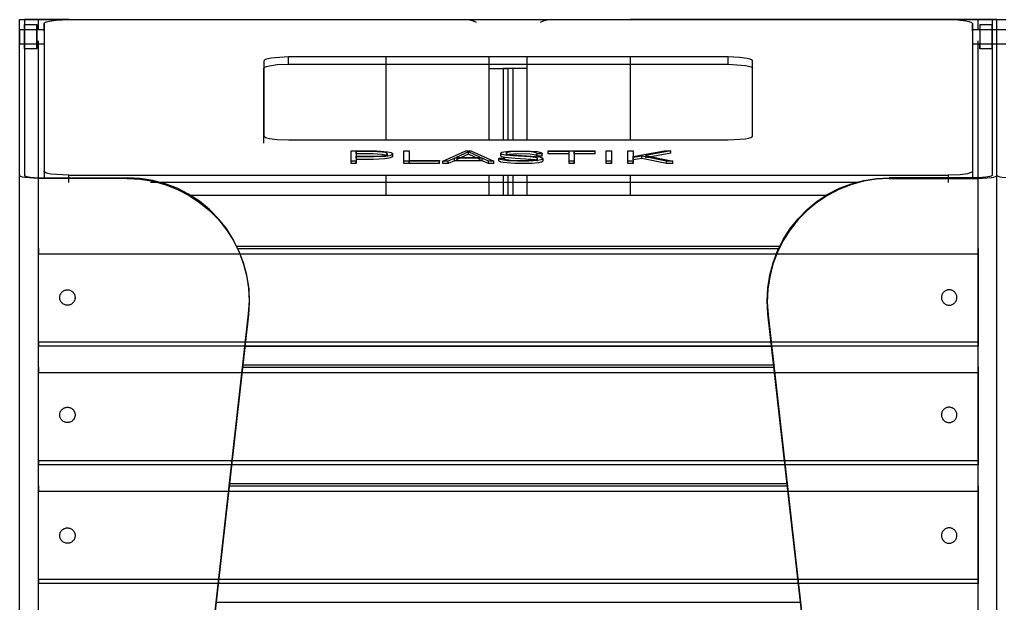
# Model space of a CAD drawing. Header units: millimetres. Extents: x 10366 to 28454, y 24552 to 29702.
# Drawn here: x 11887.7 to 12288.7, y 28046.9 to 28285.6 of the extents above; entities that cross this region are included whole.
import ezdxf

# ---------------------------------------------------------------- set-up
doc = ezdxf.new("R2010")
doc.units = ezdxf.units.MM
doc.header["$LTSCALE"] = 3
doc.layers.add('DomyÅ›lny', color=7, linetype='Continuous')

msp = doc.modelspace()

# ---------------------------------------------------------------- linework, layer by layer
at = {"layer": 'DomyÅ›lny'}
for p, q in [((11887.67, 28285.6), (11889.67, 28285.6)), ((11887.67, 28221.94), (11887.67, 28285.6)), ((11887.67, 27511.83), (11887.67, 28285.6)), ((11889.67, 28285.6), (11889.67, 28221.94)), ((11889.67, 28283.59), (11894.67, 28283.59)), ((11907.78, 28285.6), (11895.43, 28285.6)), ((11895.43, 28281.6), (11895.43, 28285.6)), ((11895.43, 28285.6), (12037.67, 28285.6)), ((11897.67, 28283.9), (11897.67, 28223.64)), ((11897.67, 28280.94), (11897.67, 28283.9)), ((11907.67, 28285.6), (12267.67, 28285.6)), ((12279.91, 28285.6), (12137.67, 28285.6)), ((12267.55, 28285.6), (12279.91, 28285.6)), ((12277.67, 28283.9), (12277.67, 28223.64)), ((12277.67, 28280.94), (12277.67, 28283.9)), ((12279.91, 28281.6), (12279.91, 28285.6)), ((12280.67, 28283.59), (12285.67, 28283.59)), ((12285.67, 28285.6), (12287.67, 28285.6)), ((12285.67, 28285.6), (12285.67, 28221.94)), ((12287.67, 28221.94), (12287.67, 28285.6)), ((12287.67, 28221.94), (12287.67, 28285.6)), ((12287.67, 28285.6), (12289.67, 28285.6)), ((11887.67, 28281.6), (11897.67, 28281.6)), ((11889.67, 28281.6), (11894.67, 28281.6)), ((12277.67, 28281.6), (12287.67, 28281.6)), ((12280.67, 28281.6), (12285.67, 28281.6)), ((12287.67, 28281.6), (12297.67, 28281.6)), ((11897.67, 28275.6), (11887.67, 28275.6)), ((11894.67, 28275.6), (11889.67, 28275.6)), ((11895.43, 28220.62), (11895.43, 28276.95)), ((12287.67, 28275.6), (12277.67, 28275.6)), ((12279.91, 28220.62), (12279.91, 28276.95)), ((12285.67, 28275.6), (12280.67, 28275.6)), ((12297.67, 28275.6), (12287.67, 28275.6)), ((11894.67, 28273.6), (11889.67, 28273.6)), ((12285.67, 28273.6), (12280.67, 28273.6)), ((11987.67, 28268.64), (11987.67, 28238.08)), ((12177.67, 28270.34), (11997.67, 28270.34)), ((11997.67, 28267.38), (11997.67, 28270.34)), ((11997.67, 28267.38), (12177.67, 28267.38)), ((12037.67, 28236.39), (12037.67, 28270.34)), ((12079.91, 28265.6), (12079.91, 28270.34)), ((12079.91, 28265.6), (12079.91, 28270.34)), ((12095.43, 28265.6), (12095.43, 28270.34)), ((12095.43, 28265.6), (12095.43, 28270.34)), ((12137.67, 28236.39), (12137.67, 28270.34)), ((12177.67, 28267.38), (12177.67, 28270.34)), ((12187.67, 28238.08), (12187.67, 28268.64)), ((11987.67, 28235.13), (11987.67, 28265.69)), ((12079.91, 28236.39), (12079.91, 28265.6)), ((12087.67, 28265.6), (12085.67, 28265.6)), ((12085.67, 28236.39), (12085.67, 28265.6)), ((12087.67, 28236.39), (12087.67, 28265.6)), ((12089.67, 28265.6), (12087.67, 28265.6)), ((12087.67, 28236.39), (12087.67, 28265.6)), ((12089.67, 28236.39), (12089.67, 28265.6)), ((12095.43, 28236.39), (12095.43, 28265.6)), ((11997.67, 28236.39), (12177.67, 28236.39)), ((12023.33, 28227.72), (12023.33, 28231.95)), ((12023.33, 28226.73), (12023.33, 28230.97)), ((12025.44, 28230.66), (12025.44, 28231.65)), ((12025.44, 28231.65), (12025.44, 28229.74)), ((12038.15, 28230.68), (12038.15, 28229.7)), ((12040.26, 28230.69), (12040.26, 28229.7)), ((12044.98, 28231.95), (12047.11, 28231.95)), ((12044.98, 28227.72), (12044.98, 28231.95)), ((12044.98, 28226.73), (12044.98, 28230.97)), ((12047.11, 28231.95), (12047.11, 28228.02)), ((12047.11, 28230.97), (12047.11, 28227.04)), ((12060.87, 28227.72), (12070.33, 28231.95)), ((12071.32, 28231.52), (12066.31, 28229.21)), ((12071.32, 28230.53), (12066.31, 28228.22)), ((12070.33, 28231.95), (12072.34, 28231.95)), ((12076.34, 28229.21), (12071.32, 28231.52)), ((12071.32, 28230.53), (12071.32, 28231.52)), ((12076.34, 28228.22), (12071.32, 28230.53)), ((12072.34, 28231.95), (12081.8, 28227.72)), ((12084.61, 28229.93), (12084.61, 28230.92)), ((12101.59, 28230.75), (12099.47, 28230.75)), ((12099.47, 28229.76), (12099.47, 28230.75)), ((12101.59, 28229.76), (12101.59, 28230.75)), ((12104.03, 28231.95), (12123.26, 28231.95)), ((12104.03, 28230.97), (12104.03, 28231.95)), ((12112.58, 28231.65), (12104.03, 28231.65)), ((12104.03, 28230.66), (12104.03, 28231.65)), ((12112.58, 28230.66), (12104.03, 28230.66)), ((12112.58, 28227.72), (12112.58, 28231.65)), ((12112.58, 28230.66), (12112.58, 28231.65)), ((12112.58, 28226.73), (12112.58, 28230.66)), ((12123.26, 28231.65), (12114.7, 28231.65)), ((12114.7, 28231.65), (12114.7, 28227.72)), ((12114.7, 28230.66), (12114.7, 28231.65)), ((12123.26, 28230.66), (12114.7, 28230.66)), ((12114.7, 28230.66), (12114.7, 28226.73)), ((12123.26, 28230.97), (12123.26, 28231.95)), ((12123.26, 28230.66), (12123.26, 28231.65)), ((12127.76, 28231.95), (12129.87, 28231.95)), ((12127.76, 28227.72), (12127.76, 28231.95)), ((12127.76, 28226.73), (12127.76, 28230.97)), ((12129.87, 28231.95), (12129.87, 28227.72)), ((12129.87, 28230.97), (12129.87, 28226.73)), ((12136.66, 28227.72), (12136.66, 28231.95)), ((12136.66, 28231.95), (12138.77, 28231.95)), ((12136.66, 28226.73), (12136.66, 28230.97)), ((12138.77, 28231.95), (12138.77, 28229.67)), ((12138.77, 28229.67), (12151.58, 28231.95)), ((12154.24, 28231.95), (12143.76, 28230.07)), ((12154.24, 28230.97), (12143.76, 28229.08)), ((12151.58, 28231.95), (12154.24, 28231.95)), ((12154.24, 28230.97), (12154.24, 28231.95)), ((12025.44, 28227.72), (12023.33, 28227.72)), ((12023.33, 28226.73), (12023.33, 28227.72)), ((12025.44, 28226.73), (12023.33, 28226.73)), ((12025.44, 28228.76), (12025.44, 28229.74)), ((12025.44, 28229.44), (12025.44, 28227.72)), ((12025.44, 28228.46), (12025.44, 28226.73)), ((12025.44, 28226.73), (12025.44, 28227.72)), ((12059.46, 28227.72), (12044.98, 28227.72)), ((12044.98, 28226.73), (12044.98, 28227.72)), ((12059.46, 28226.73), (12044.98, 28226.73)), ((12047.11, 28228.02), (12059.46, 28228.02)), ((12047.11, 28227.04), (12047.11, 28228.02)), ((12059.46, 28228.02), (12059.46, 28227.72)), ((12059.46, 28227.04), (12059.46, 28228.02)), ((12059.46, 28226.73), (12059.46, 28227.72)), ((12063.08, 28227.72), (12060.87, 28227.72)), ((12060.87, 28226.73), (12060.87, 28227.72)), ((12063.08, 28226.73), (12060.87, 28226.73)), ((12065.66, 28228.9), (12063.08, 28227.72)), ((12065.66, 28227.92), (12063.08, 28226.73)), ((12063.08, 28226.73), (12063.08, 28227.72)), ((12077.01, 28228.9), (12065.66, 28228.9)), ((12065.66, 28227.92), (12065.66, 28228.9)), ((12077.01, 28227.92), (12065.66, 28227.92)), ((12066.31, 28229.21), (12076.34, 28229.21)), ((12079.6, 28227.72), (12077.01, 28228.9)), ((12077.01, 28227.92), (12077.01, 28228.9)), ((12079.6, 28226.73), (12077.01, 28227.92)), ((12081.8, 28227.72), (12079.6, 28227.72)), ((12079.6, 28226.73), (12079.6, 28227.72)), ((12081.8, 28226.73), (12079.6, 28226.73)), ((12081.8, 28226.73), (12081.8, 28227.72)), ((12083.82, 28228.93), (12085.94, 28228.93)), ((12083.82, 28227.94), (12083.82, 28228.93)), ((12085.94, 28227.94), (12085.94, 28228.93)), ((12101.59, 28229.76), (12099.47, 28229.76)), ((12099.62, 28227.77), (12099.62, 28228.76)), ((12101.75, 28228.77), (12101.75, 28227.78)), ((12114.7, 28227.72), (12112.58, 28227.72)), ((12112.58, 28226.73), (12112.58, 28227.72)), ((12114.7, 28226.73), (12112.58, 28226.73)), ((12114.7, 28226.73), (12114.7, 28227.72)), ((12129.87, 28227.72), (12127.76, 28227.72)), ((12127.76, 28226.73), (12127.76, 28227.72)), ((12129.87, 28226.73), (12127.76, 28226.73)), ((12129.87, 28226.73), (12129.87, 28227.72)), ((12138.77, 28227.72), (12136.66, 28227.72)), ((12136.66, 28226.73), (12136.66, 28227.72)), ((12138.77, 28226.73), (12136.66, 28226.73)), ((12142.29, 28229.82), (12138.77, 28229.23)), ((12138.77, 28228.68), (12138.77, 28229.67)), ((12138.77, 28229.23), (12138.77, 28227.72)), ((12138.77, 28228.25), (12138.77, 28229.23)), ((12142.29, 28228.83), (12138.77, 28228.25)), ((12138.77, 28228.25), (12138.77, 28226.73)), ((12138.77, 28226.73), (12138.77, 28227.72)), ((12152.47, 28227.72), (12142.29, 28229.82)), ((12142.29, 28228.83), (12142.29, 28229.82)), ((12152.47, 28226.73), (12142.29, 28228.83)), ((12143.76, 28230.07), (12155.05, 28227.72)), ((12155.05, 28227.72), (12152.47, 28227.72)), ((12152.47, 28226.73), (12152.47, 28227.72)), ((12155.05, 28226.73), (12152.47, 28226.73)), ((12155.05, 28226.73), (12155.05, 28227.72)), ((11897.67, 28223.64), (11897.67, 28220.68)), ((12277.67, 28223.64), (12277.67, 28220.68)), ((11887.67, 27511.83), (11887.67, 28221.94)), ((11895.43, 28220.96), (11931.79, 28220.96)), ((11931.75, 28220.62), (11895.43, 28220.62)), ((11895.43, 27511.83), (11895.43, 28220.62)), ((11907.67, 28221.94), (12267.67, 28221.94)), ((11907.67, 28221.94), (11907.67, 28218.99)), ((12230.93, 28218.99), (11941.27, 28218.99)), ((12037.67, 28213.83), (12037.67, 28221.94)), ((12079.91, 28213.83), (12079.91, 28221.94)), ((12085.67, 28213.83), (12085.67, 28221.94)), ((12087.67, 28213.83), (12087.67, 28221.94)), ((12087.67, 28213.83), (12087.67, 28221.94)), ((12089.67, 28213.83), (12089.67, 28221.94)), ((12095.43, 28213.83), (12095.43, 28221.94)), ((12137.67, 28213.83), (12137.67, 28221.94)), ((12279.91, 28220.96), (12243.54, 28220.96)), ((12243.58, 28220.62), (12279.91, 28220.62)), ((12267.67, 28221.94), (12267.67, 28218.99)), ((12279.91, 27511.83), (12279.91, 28220.62)), ((12287.67, 27511.83), (12287.67, 28221.94)), ((12287.67, 27511.83), (12287.67, 28221.94)), ((11956.86, 28213.83), (12218.47, 28213.83)), ((11956.86, 28213.83), (12218.47, 28213.83)), ((11976.37, 28193.01), (12198.97, 28193.01)), ((11976.37, 28193), (12198.97, 28193)), ((11976.87, 28191.97), (12198.47, 28191.97)), ((11895.43, 28189.84), (12279.91, 28189.84)), ((11895.43, 28153.92), (11895.43, 28189.84)), ((12279.91, 28189.84), (12279.91, 28153.92)), ((11908.67, 27520.71), (11981.38, 28165.24)), ((11981.34, 28164.9), (11908.67, 27520.71)), ((11981.34, 28164.9), (11981.38, 28165.24)), ((12193.99, 28164.9), (12193.95, 28165.24)), ((12266.67, 27520.71), (12193.95, 28165.24)), ((12193.99, 28164.9), (12266.67, 27520.71)), ((11895.43, 28153.92), (12279.91, 28153.92)), ((12279.91, 28152.05), (11895.43, 28152.05)), ((11979.89, 28152.05), (12195.44, 28152.05)), ((11978.92, 28143.45), (12196.41, 28143.45)), ((11979.04, 28144.49), (12196.3, 28144.49)), ((11979.04, 28144.48), (12196.3, 28144.48)), ((11895.43, 28105.4), (11895.43, 28141.32)), ((11895.43, 28141.32), (12279.91, 28141.32)), ((12279.91, 28141.32), (12279.91, 28105.4)), ((11895.43, 28105.4), (12279.91, 28105.4)), ((12279.91, 28103.53), (11895.43, 28103.53)), ((11973.45, 28094.93), (12201.89, 28094.93)), ((11973.57, 28095.97), (12201.77, 28095.97)), ((11973.57, 28095.96), (12201.77, 28095.96)), ((11895.43, 28056.88), (11895.43, 28092.8)), ((11895.43, 28092.8), (12279.91, 28092.8)), ((12279.91, 28092.8), (12279.91, 28056.88)), ((11895.43, 28056.88), (12279.91, 28056.88)), ((12279.91, 28055.01), (11895.43, 28055.01)), ((11968.09, 28047.45), (12207.24, 28047.45)), ((11968.09, 28047.44), (12207.24, 28047.44))]:
    msp.add_line(p, q, dxfattribs=at)
for points in [[(11887.67, 28285.6, 0), (11887.67, 28285.6, 0), (11887.67, 28285.6, 0), (11887.67, 28285.6, 0), (11887.67, 28285.6, 0), (11887.67, 28285.6, 0), (11887.67, 28285.6, 0), (11887.67, 28285.6, 0), (11887.67, 28285.6, 0), (11887.67, 28285.6, 0), (11887.67, 28285.6, 0), (11887.68, 28285.6, 0), (11887.73, 28285.6, 0), (11888.24, 28285.6, 0), (11890.63, 28285.6, 0), (11895.43, 28285.6, 0)], [(11895.43, 28285.6, 0), (11889.67, 28285.6, 0)], [(11897.67, 28283.9, 0), (11897.67, 28283.94, 0), (11897.68, 28283.98, 0), (11897.7, 28284.03, 0), (11897.72, 28284.07, 0), (11897.75, 28284.11, 0), (11897.78, 28284.16, 0), (11897.87, 28284.24, 0), (11897.98, 28284.32, 0), (11898.29, 28284.49, 0), (11898.67, 28284.64, 0), (11899.71, 28284.93, 0), (11902.61, 28285.36, 0), (11907.67, 28285.6, 0)], [(12267.67, 28285.6, 0), (12271.62, 28285.46, 0), (12274.88, 28285.07, 0), (12276.09, 28284.81, 0), (12276.98, 28284.52, 0), (12277.28, 28284.37, 0), (12277.4, 28284.29, 0), (12277.5, 28284.21, 0), (12277.58, 28284.13, 0), (12277.61, 28284.09, 0), (12277.63, 28284.05, 0), (12277.65, 28284.02, 0), (12277.66, 28283.98, 0), (12277.67, 28283.94, 0), (12277.67, 28283.9, 0)], [(12287.67, 28285.6, 0), (12287.67, 28285.6, 0), (12287.67, 28285.6, 0), (12287.67, 28285.6, 0), (12287.67, 28285.6, 0), (12287.67, 28285.6, 0), (12287.67, 28285.6, 0), (12287.67, 28285.6, 0), (12287.67, 28285.6, 0), (12287.67, 28285.6, 0), (12287.66, 28285.6, 0), (12287.65, 28285.6, 0), (12287.61, 28285.6, 0), (12287.09, 28285.6, 0), (12284.71, 28285.6, 0), (12279.91, 28285.6, 0)], [(12279.91, 28285.6, 0), (12285.67, 28285.6, 0)], [(12280.67, 28283.59, 0), (12280.67, 28283.59, 0), (12280.67, 28283.59, 0), (12280.67, 28283.59, 0), (12280.67, 28283.59, 0), (12280.67, 28283.59, 0), (12280.67, 28283.59, 0), (12280.67, 28283.59, 0), (12280.67, 28283.59, 0), (12280.67, 28283.59, 0), (12280.67, 28283.59, 0), (12280.67, 28283.59, 0), (12280.67, 28283.58, 0), (12280.67, 28283.54, 0), (12280.67, 28283.35, 0), (12280.67, 28282.55, 0), (12280.67, 28276.6, 0), (12280.67, 28273.62, 0), (12280.67, 28273.6, 0), (12280.67, 28273.6, 0), (12280.67, 28273.6, 0), (12280.67, 28273.6, 0), (12280.67, 28273.6, 0), (12280.67, 28273.6, 0), (12280.67, 28273.6, 0), (12280.67, 28273.6, 0), (12280.67, 28273.6, 0), (12280.67, 28273.6, 0), (12280.67, 28273.6, 0), (12280.67, 28273.6, 0), (12280.67, 28273.6, 0), (12280.67, 28273.6, 0), (12280.67, 28273.6, 0), (12280.67, 28273.6, 0), (12280.67, 28273.6, 0), (12280.67, 28273.6, 0), (12280.67, 28273.6, 0), (12280.67, 28273.61, 0), (12280.67, 28273.65, 0), (12280.67, 28273.84, 0), (12280.67, 28275.6, 0)], [(12287.67, 28285.6, 0), (12287.67, 28285.6, 0), (12287.67, 28285.6, 0), (12287.67, 28285.6, 0), (12287.67, 28285.6, 0), (12287.67, 28285.6, 0), (12287.67, 28285.6, 0), (12287.67, 28285.6, 0), (12287.67, 28285.6, 0), (12287.67, 28285.6, 0), (12287.67, 28285.6, 0), (12287.68, 28285.6, 0), (12287.73, 28285.6, 0), (12288.24, 28285.6, 0), (12290.63, 28285.6, 0), (12295.43, 28285.6, 0)], [(11894.67, 28281.6, 0), (11894.67, 28281.6, 0), (11894.67, 28281.6, 0), (11894.67, 28281.6, 0), (11894.67, 28281.6, 0), (11894.67, 28281.6, 0), (11894.67, 28281.6, 0), (11894.67, 28281.6, 0), (11894.67, 28281.6, 0), (11894.67, 28281.59, 0), (11894.67, 28281.59, 0), (11894.67, 28281.59, 0), (11894.67, 28281.57, 0), (11894.67, 28281.51, 0), (11894.67, 28281.23, 0), (11894.67, 28275.6, 0)], [(12280.67, 28281.6, 0), (12280.67, 28281.6, 0), (12280.67, 28281.6, 0), (12280.67, 28281.6, 0), (12280.67, 28281.6, 0), (12280.67, 28281.6, 0), (12280.67, 28281.6, 0), (12280.67, 28281.6, 0), (12280.67, 28281.6, 0), (12280.67, 28281.59, 0), (12280.67, 28281.59, 0), (12280.67, 28281.59, 0), (12280.67, 28281.57, 0), (12280.67, 28281.51, 0), (12280.67, 28281.23, 0), (12280.67, 28275.6, 0)], [(11997.67, 28270.34, 0), (11990.6, 28269.84, 0), (11989.3, 28269.57, 0), (11988.37, 28269.27, 0), (11988.05, 28269.11, 0), (11987.93, 28269.03, 0), (11987.83, 28268.95, 0), (11987.76, 28268.87, 0), (11987.73, 28268.83, 0), (11987.71, 28268.8, 0), (11987.69, 28268.76, 0), (11987.68, 28268.72, 0), (11987.67, 28268.68, 0), (11987.67, 28268.64, 0)], [(11987.67, 28265.69, 0), (11987.67, 28265.72, 0), (11987.68, 28265.76, 0), (11987.69, 28265.8, 0), (11987.71, 28265.84, 0), (11987.73, 28265.88, 0), (11987.76, 28265.92, 0), (11987.83, 28266, 0), (11987.93, 28266.07, 0), (11988.05, 28266.15, 0), (11988.37, 28266.31, 0), (11988.78, 28266.47, 0), (11989.9, 28266.76, 0), (11993.07, 28267.19, 0), (11997.67, 28267.38, 0)], [(12187.67, 28268.64, 0), (12187.67, 28268.68, 0), (12187.66, 28268.72, 0), (12187.65, 28268.76, 0), (12187.63, 28268.8, 0), (12187.6, 28268.83, 0), (12187.58, 28268.87, 0), (12187.5, 28268.95, 0), (12187.4, 28269.03, 0), (12187.28, 28269.11, 0), (12186.97, 28269.27, 0), (12186.55, 28269.42, 0), (12185.43, 28269.71, 0), (12182.26, 28270.15, 0), (12177.67, 28270.34, 0)], [(12177.67, 28267.38, 0), (12184.74, 28266.89, 0), (12186.04, 28266.62, 0), (12186.97, 28266.31, 0), (12187.28, 28266.15, 0), (12187.4, 28266.07, 0), (12187.5, 28266, 0), (12187.58, 28265.92, 0), (12187.6, 28265.88, 0), (12187.63, 28265.84, 0), (12187.65, 28265.8, 0), (12187.66, 28265.76, 0), (12187.67, 28265.72, 0), (12187.67, 28265.69, 0)], [(12079.91, 28265.6, 0), (12087.67, 28265.6, 0)], [(12079.91, 28265.6, 0), (12085.67, 28265.6, 0)], [(12095.43, 28265.6, 0), (12087.67, 28265.6, 0)], [(12095.43, 28265.6, 0), (12089.67, 28265.6, 0)], [(11987.67, 28238.08, 0), (11987.67, 28238.05, 0), (11987.68, 28238.01, 0), (11987.69, 28237.97, 0), (11987.71, 28237.93, 0), (11987.73, 28237.89, 0), (11987.76, 28237.85, 0), (11987.83, 28237.78, 0), (11987.93, 28237.7, 0), (11988.05, 28237.62, 0), (11988.37, 28237.46, 0), (11988.78, 28237.3, 0), (11989.9, 28237.01, 0), (11993.07, 28236.58, 0), (11997.67, 28236.39, 0)], [(12177.67, 28236.39, 0), (12184.74, 28236.88, 0), (12186.04, 28237.16, 0), (12186.97, 28237.46, 0), (12187.28, 28237.62, 0), (12187.4, 28237.7, 0), (12187.5, 28237.78, 0), (12187.58, 28237.85, 0), (12187.6, 28237.89, 0), (12187.63, 28237.93, 0), (12187.65, 28237.97, 0), (12187.66, 28238.01, 0), (12187.67, 28238.05, 0), (12187.67, 28238.08, 0)], [(12023.33, 28231.95, 0), (12033.94, 28231.92, 0), (12038.28, 28231.57, 0), (12039.02, 28231.42, 0), (12039.58, 28231.26, 0), (12039.8, 28231.17, 0), (12039.98, 28231.07, 0), (12040.05, 28231.02, 0), (12040.11, 28230.97, 0), (12040.16, 28230.92, 0), (12040.2, 28230.87, 0), (12040.23, 28230.81, 0), (12040.25, 28230.79, 0), (12040.25, 28230.76, 0), (12040.26, 28230.73, 0), (12040.26, 28230.7, 0), (12040.26, 28230.67, 0), (12040.26, 28230.65, 0), (12040.25, 28230.62, 0), (12040.25, 28230.59, 0), (12040.22, 28230.53, 0), (12040.19, 28230.48, 0), (12040.15, 28230.43, 0), (12040.09, 28230.38, 0), (12040.03, 28230.33, 0), (12039.87, 28230.23, 0), (12039.67, 28230.14, 0), (12039.15, 28229.97, 0), (12037.62, 28229.7, 0), (12032.77, 28229.45, 0), (12025.44, 28229.44, 0)], [(12025.44, 28229.74, 0), (12033.9, 28229.78, 0), (12035.74, 28229.89, 0), (12037.09, 28230.09, 0), (12037.56, 28230.22, 0), (12037.74, 28230.28, 0), (12037.89, 28230.36, 0), (12038.01, 28230.43, 0), (12038.05, 28230.47, 0), (12038.09, 28230.52, 0), (12038.12, 28230.56, 0), (12038.14, 28230.6, 0), (12038.14, 28230.62, 0), (12038.15, 28230.64, 0), (12038.15, 28230.67, 0), (12038.15, 28230.69, 0), (12038.15, 28230.71, 0), (12038.14, 28230.73, 0), (12038.14, 28230.76, 0), (12038.13, 28230.78, 0), (12038.11, 28230.82, 0), (12038.08, 28230.86, 0), (12038.04, 28230.9, 0), (12037.99, 28230.94, 0), (12037.86, 28231.02, 0), (12037.71, 28231.09, 0), (12037.29, 28231.23, 0), (12036.06, 28231.45, 0), (12032.17, 28231.65, 0), (12025.44, 28231.65, 0)], [(12038.15, 28229.7, 0), (12038.15, 28229.72, 0), (12038.15, 28229.74, 0), (12038.14, 28229.76, 0), (12038.13, 28229.78, 0), (12038.11, 28229.83, 0), (12038.08, 28229.87, 0), (12038.04, 28229.91, 0), (12038, 28229.95, 0), (12037.88, 28230.03, 0), (12037.72, 28230.1, 0), (12037.31, 28230.24, 0), (12036.08, 28230.46, 0), (12032.19, 28230.66, 0), (12025.44, 28230.66, 0)], [(12099.47, 28230.75, 0), (12099.46, 28230.77, 0), (12099.46, 28230.79, 0), (12099.45, 28230.81, 0), (12099.45, 28230.83, 0), (12099.44, 28230.85, 0), (12099.41, 28230.9, 0), (12099.37, 28230.94, 0), (12099.32, 28230.98, 0), (12099.27, 28231.02, 0), (12099.12, 28231.09, 0), (12098.94, 28231.17, 0), (12098.47, 28231.3, 0), (12097.09, 28231.52, 0), (12093.02, 28231.7, 0), (12088.72, 28231.52, 0), (12087.39, 28231.3, 0), (12087.17, 28231.24, 0), (12087, 28231.17, 0), (12086.87, 28231.1, 0), (12086.82, 28231.07, 0), (12086.78, 28231.03, 0), (12086.77, 28231.01, 0), (12086.76, 28230.99, 0), (12086.75, 28230.97, 0), (12086.74, 28230.95, 0), (12086.74, 28230.93, 0), (12086.74, 28230.91, 0), (12086.75, 28230.89, 0), (12086.75, 28230.87, 0), (12086.76, 28230.85, 0), (12086.77, 28230.84, 0), (12086.78, 28230.82, 0), (12086.8, 28230.8, 0), (12086.84, 28230.76, 0), (12086.9, 28230.73, 0), (12087.04, 28230.66, 0), (12087.22, 28230.6, 0), (12087.73, 28230.48, 0), (12089.29, 28230.28, 0), (12098.98, 28229.64, 0), (12100.28, 28229.45, 0), (12101.17, 28229.22, 0), (12101.46, 28229.1, 0), (12101.57, 28229.03, 0), (12101.65, 28228.96, 0), (12101.69, 28228.93, 0), (12101.71, 28228.89, 0), (12101.73, 28228.86, 0), (12101.74, 28228.82, 0), (12101.75, 28228.78, 0), (12101.75, 28228.76, 0), (12101.75, 28228.74, 0), (12101.74, 28228.72, 0), (12101.74, 28228.7, 0), (12101.73, 28228.68, 0), (12101.71, 28228.64, 0), (12101.68, 28228.6, 0), (12101.65, 28228.56, 0), (12101.6, 28228.53, 0), (12101.48, 28228.45, 0), (12101.34, 28228.38, 0), (12100.94, 28228.25, 0), (12099.77, 28228.01, 0), (12096.14, 28227.71, 0), (12091.41, 28227.68, 0), (12087.21, 28227.91, 0), (12085.75, 28228.11, 0), (12084.68, 28228.35, 0), (12084.31, 28228.48, 0), (12084.16, 28228.55, 0), (12084.04, 28228.62, 0), (12083.94, 28228.69, 0), (12083.91, 28228.73, 0), (12083.88, 28228.77, 0), (12083.85, 28228.81, 0), (12083.84, 28228.85, 0), (12083.83, 28228.89, 0), (12083.82, 28228.93, 0)], [(12099.62, 28228.76, 0), (12099.62, 28228.78, 0), (12099.61, 28228.81, 0), (12099.6, 28228.83, 0), (12099.59, 28228.85, 0), (12099.58, 28228.88, 0), (12099.56, 28228.9, 0), (12099.51, 28228.94, 0), (12099.44, 28228.99, 0), (12099.37, 28229.03, 0), (12099.17, 28229.1, 0), (12098.61, 28229.24, 0), (12096.67, 28229.47, 0), (12089.49, 28229.9, 0), (12086.93, 28230.14, 0), (12085.9, 28230.3, 0), (12085.16, 28230.49, 0), (12084.91, 28230.6, 0), (12084.82, 28230.65, 0), (12084.74, 28230.71, 0), (12084.68, 28230.76, 0), (12084.66, 28230.79, 0), (12084.64, 28230.82, 0), (12084.62, 28230.85, 0), (12084.62, 28230.88, 0), (12084.61, 28230.91, 0), (12084.61, 28230.94, 0), (12084.62, 28230.97, 0), (12084.63, 28231, 0), (12084.64, 28231.03, 0), (12084.66, 28231.05, 0), (12084.68, 28231.08, 0), (12084.74, 28231.13, 0), (12084.81, 28231.19, 0), (12084.91, 28231.24, 0), (12085.14, 28231.34, 0), (12085.81, 28231.52, 0), (12087.92, 28231.81, 0), (12094.04, 28232, 0), (12099.46, 28231.61, 0), (12100.38, 28231.43, 0), (12101.05, 28231.22, 0), (12101.29, 28231.11, 0), (12101.38, 28231.05, 0), (12101.46, 28230.99, 0), (12101.52, 28230.93, 0), (12101.54, 28230.9, 0), (12101.56, 28230.87, 0), (12101.58, 28230.84, 0), (12101.59, 28230.81, 0), (12101.59, 28230.78, 0), (12101.59, 28230.75, 0)], [(12099.47, 28229.76, 0), (12099.46, 28229.79, 0), (12099.46, 28229.81, 0), (12099.45, 28229.84, 0), (12099.44, 28229.86, 0), (12099.43, 28229.88, 0), (12099.41, 28229.91, 0), (12099.37, 28229.96, 0), (12099.31, 28230, 0), (12099.24, 28230.05, 0), (12099.07, 28230.13, 0), (12098.85, 28230.21, 0), (12098.25, 28230.36, 0), (12096.53, 28230.59, 0), (12091.47, 28230.7, 0), (12087.99, 28230.44, 0), (12087.44, 28230.33, 0), (12087.05, 28230.21, 0), (12086.92, 28230.15, 0), (12086.86, 28230.11, 0), (12086.82, 28230.08, 0), (12086.79, 28230.05, 0), (12086.77, 28230.03, 0), (12086.76, 28230.01, 0), (12086.75, 28229.99, 0), (12086.75, 28229.97, 0), (12086.74, 28229.96, 0), (12086.74, 28229.94, 0)], [(12040.26, 28229.7, 0), (12040.26, 28229.65, 0), (12040.24, 28229.59, 0), (12040.22, 28229.54, 0), (12040.19, 28229.49, 0), (12040.15, 28229.44, 0), (12040.1, 28229.39, 0), (12039.97, 28229.3, 0), (12039.8, 28229.21, 0), (12039.36, 28229.05, 0), (12038.77, 28228.9, 0), (12037.16, 28228.67, 0), (12032.34, 28228.46, 0), (12025.44, 28228.46, 0)], [(12101.75, 28227.78, 0), (12101.75, 28227.75, 0), (12101.74, 28227.72, 0), (12101.73, 28227.68, 0), (12101.71, 28227.65, 0), (12101.69, 28227.62, 0), (12101.66, 28227.59, 0), (12101.59, 28227.53, 0), (12101.5, 28227.48, 0), (12101.26, 28227.37, 0), (12100.94, 28227.26, 0), (12100.07, 28227.08, 0), (12097.47, 28226.8, 0), (12090.34, 28226.73, 0), (12085.52, 28227.16, 0), (12084.78, 28227.33, 0), (12084.25, 28227.52, 0), (12084.06, 28227.62, 0), (12083.99, 28227.67, 0), (12083.93, 28227.72, 0), (12083.88, 28227.78, 0), (12083.86, 28227.8, 0), (12083.85, 28227.83, 0), (12083.84, 28227.86, 0), (12083.83, 28227.89, 0), (12083.82, 28227.91, 0), (12083.82, 28227.94, 0)], [(12099.62, 28227.77, 0), (12099.62, 28227.8, 0), (12099.61, 28227.82, 0), (12099.61, 28227.84, 0), (12099.6, 28227.86, 0), (12099.58, 28227.88, 0), (12099.56, 28227.9, 0), (12099.52, 28227.95, 0), (12099.47, 28227.99, 0), (12099.4, 28228.02, 0), (12099.23, 28228.1, 0), (12098.74, 28228.23, 0), (12097.1, 28228.45, 0), (12090.52, 28228.84, 0), (12086.23, 28229.26, 0), (12085.52, 28229.4, 0), (12085.02, 28229.56, 0), (12084.84, 28229.65, 0), (12084.77, 28229.7, 0), (12084.71, 28229.74, 0), (12084.67, 28229.79, 0), (12084.65, 28229.81, 0), (12084.64, 28229.84, 0), (12084.63, 28229.86, 0), (12084.62, 28229.88, 0), (12084.61, 28229.91, 0), (12084.61, 28229.93, 0)], [(12085.94, 28228.93, 0), (12085.94, 28228.9, 0), (12085.94, 28228.88, 0), (12085.95, 28228.85, 0), (12085.96, 28228.83, 0), (12085.98, 28228.8, 0), (12086, 28228.78, 0), (12086.04, 28228.73, 0), (12086.1, 28228.68, 0), (12086.18, 28228.64, 0), (12086.36, 28228.55, 0), (12086.9, 28228.39, 0), (12088.59, 28228.14, 0), (12093.8, 28227.97, 0), (12098.04, 28228.21, 0), (12098.73, 28228.32, 0), (12099.23, 28228.45, 0), (12099.4, 28228.52, 0), (12099.47, 28228.56, 0), (12099.52, 28228.6, 0), (12099.56, 28228.64, 0), (12099.58, 28228.66, 0), (12099.6, 28228.68, 0), (12099.61, 28228.7, 0), (12099.61, 28228.72, 0), (12099.62, 28228.74, 0), (12099.62, 28228.76, 0)], [(11907.67, 28221.94, 0), (11900.47, 28222.46, 0), (11899.25, 28222.72, 0), (11898.37, 28223.02, 0), (11898.06, 28223.17, 0), (11897.94, 28223.25, 0), (11897.84, 28223.33, 0), (11897.76, 28223.41, 0), (11897.73, 28223.44, 0), (11897.71, 28223.48, 0), (11897.69, 28223.52, 0), (11897.68, 28223.56, 0), (11897.67, 28223.6, 0), (11897.67, 28223.64, 0)], [(12277.67, 28223.64, 0), (12277.66, 28223.6, 0), (12277.65, 28223.55, 0), (12277.64, 28223.51, 0), (12277.61, 28223.47, 0), (12277.58, 28223.42, 0), (12277.55, 28223.38, 0), (12277.46, 28223.3, 0), (12277.35, 28223.21, 0), (12277.04, 28223.05, 0), (12276.65, 28222.89, 0), (12275.6, 28222.61, 0), (12272.66, 28222.17, 0), (12267.67, 28221.94, 0)], [(11895.43, 28220.62, 0), (11889.86, 28221.02, 0), (11888.92, 28221.22, 0), (11888.23, 28221.45, 0), (11887.99, 28221.57, 0), (11887.89, 28221.63, 0), (11887.81, 28221.69, 0), (11887.75, 28221.75, 0), (11887.73, 28221.78, 0), (11887.7, 28221.81, 0), (11887.69, 28221.85, 0), (11887.68, 28221.88, 0), (11887.67, 28221.91, 0), (11887.67, 28221.94, 0)], [(11889.67, 28221.94, 0), (11889.67, 28221.92, 0), (11889.68, 28221.89, 0), (11889.69, 28221.87, 0), (11889.7, 28221.84, 0), (11889.72, 28221.82, 0), (11889.76, 28221.77, 0), (11889.82, 28221.72, 0), (11889.89, 28221.67, 0), (11890.08, 28221.58, 0), (11890.61, 28221.41, 0), (11892.18, 28221.13, 0), (11895.43, 28220.96, 0)], [(11931.75, 28220.62, 0), (11937.09, 28220.33, 0), (11942.34, 28219.48, 0), (11947.46, 28218.08, 0), (11952.35, 28216.16, 0), (11957.02, 28213.74, 0), (11961.36, 28210.87, 0), (11965.39, 28207.55, 0), (11969.04, 28203.85, 0), (11972.33, 28199.71, 0), (11975.18, 28195.23, 0), (11977.53, 28190.5, 0), (11979.37, 28185.56, 0), (11980.67, 28180.49, 0), (11981.43, 28175.33, 0), (11981.66, 28170.14, 0), (11981.34, 28164.9, 0)], [(11981.38, 28165.24, 0), (11981.7, 28170.57, 0), (11981.45, 28175.86, 0), (11980.65, 28181.1, 0), (11979.32, 28186.18, 0), (11977.46, 28191.09, 0), (11975.13, 28195.74, 0), (11972.32, 28200.13, 0), (11969.07, 28204.19, 0), (11965.36, 28207.95, 0), (11961.25, 28211.32, 0), (11956.82, 28214.22, 0), (11952.13, 28216.62, 0), (11947.23, 28218.51, 0), (11942.19, 28219.87, 0), (11937.04, 28220.69, 0), (11931.79, 28220.96, 0)], [(12193.95, 28165.24, 0), (12193.64, 28170.57, 0), (12193.88, 28175.86, 0), (12194.68, 28181.1, 0), (12196.02, 28186.18, 0), (12197.87, 28191.09, 0), (12200.21, 28195.74, 0), (12203.02, 28200.13, 0), (12206.26, 28204.19, 0), (12209.98, 28207.95, 0), (12214.09, 28211.32, 0), (12218.51, 28214.22, 0), (12223.21, 28216.62, 0), (12228.1, 28218.51, 0), (12233.15, 28219.87, 0), (12238.3, 28220.69, 0), (12243.54, 28220.96, 0)], [(12243.58, 28220.62, 0), (12238.24, 28220.33, 0), (12233, 28219.48, 0), (12227.88, 28218.08, 0), (12222.98, 28216.16, 0), (12218.32, 28213.74, 0), (12213.97, 28210.87, 0), (12209.95, 28207.55, 0), (12206.3, 28203.85, 0), (12203, 28199.71, 0), (12200.15, 28195.23, 0), (12197.8, 28190.5, 0), (12195.97, 28185.56, 0), (12194.67, 28180.49, 0), (12193.9, 28175.33, 0), (12193.68, 28170.14, 0), (12193.99, 28164.9, 0)], [(12279.91, 28220.62, 0), (12285.47, 28221.02, 0), (12286.41, 28221.22, 0), (12287.1, 28221.45, 0), (12287.35, 28221.57, 0), (12287.45, 28221.63, 0), (12287.52, 28221.69, 0), (12287.59, 28221.75, 0), (12287.61, 28221.78, 0), (12287.63, 28221.81, 0), (12287.65, 28221.85, 0), (12287.66, 28221.88, 0), (12287.67, 28221.91, 0), (12287.67, 28221.94, 0)], [(12285.67, 28221.94, 0), (12285.67, 28221.92, 0), (12285.66, 28221.89, 0), (12285.65, 28221.87, 0), (12285.64, 28221.84, 0), (12285.62, 28221.82, 0), (12285.57, 28221.77, 0), (12285.52, 28221.72, 0), (12285.44, 28221.67, 0), (12285.26, 28221.58, 0), (12284.73, 28221.41, 0), (12283.16, 28221.13, 0), (12279.91, 28220.96, 0)], [(12295.43, 28220.62, 0), (12289.86, 28221.02, 0), (12288.92, 28221.22, 0), (12288.23, 28221.45, 0), (12287.99, 28221.57, 0), (12287.89, 28221.63, 0), (12287.81, 28221.69, 0), (12287.75, 28221.75, 0), (12287.73, 28221.78, 0), (12287.7, 28221.81, 0), (12287.69, 28221.85, 0), (12287.68, 28221.88, 0), (12287.67, 28221.91, 0), (12287.67, 28221.94, 0)], [(11895.43, 28191.97, 0), (11895.43, 28191.95, 0), (11895.43, 28191.84, 0), (11895.43, 28191.42, 0), (11895.43, 28189.84, 0)], [(12279.91, 28191.97, 0), (12279.91, 28191.95, 0), (12279.91, 28191.84, 0), (12279.91, 28191.42, 0), (12279.91, 28189.84, 0)], [(11895.43, 28153.92, 0), (11895.43, 28152.53, 0), (11895.43, 28152.15, 0), (11895.43, 28152.06, 0), (11895.43, 28152.05, 0), (11895.43, 28152.05, 0), (11895.43, 28152.05, 0), (11895.43, 28152.05, 0), (11895.43, 28152.05, 0), (11895.43, 28152.05, 0), (11895.43, 28152.05, 0), (11895.43, 28152.05, 0), (11895.43, 28152.05, 0), (11895.43, 28152.05, 0), (11895.43, 28152.05, 0), (11895.43, 28152.05, 0), (11895.43, 28152.05, 0), (11895.43, 28152.05, 0), (11895.43, 28152.05, 0), (11895.43, 28152.05, 0), (11895.43, 28152.05, 0), (11895.43, 28152.05, 0), (11895.43, 28152.05, 0)], [(12279.91, 28153.92, 0), (12279.91, 28152.53, 0), (12279.91, 28152.15, 0), (12279.91, 28152.06, 0), (12279.91, 28152.05, 0), (12279.91, 28152.05, 0), (12279.91, 28152.05, 0), (12279.91, 28152.05, 0), (12279.91, 28152.05, 0), (12279.91, 28152.05, 0), (12279.91, 28152.05, 0), (12279.91, 28152.05, 0), (12279.91, 28152.05, 0), (12279.91, 28152.05, 0), (12279.91, 28152.05, 0), (12279.91, 28152.05, 0), (12279.91, 28152.05, 0), (12279.91, 28152.05, 0), (12279.91, 28152.05, 0), (12279.91, 28152.05, 0), (12279.91, 28152.05, 0), (12279.91, 28152.05, 0), (12279.91, 28152.05, 0)], [(11895.43, 28143.45, 0), (11895.43, 28143.43, 0), (11895.43, 28143.32, 0), (11895.43, 28142.9, 0), (11895.43, 28141.32, 0)], [(12279.91, 28143.45, 0), (12279.91, 28143.43, 0), (12279.91, 28143.32, 0), (12279.91, 28142.9, 0), (12279.91, 28141.32, 0)], [(11895.43, 28105.4, 0), (11895.43, 28104.01, 0), (11895.43, 28103.63, 0), (11895.43, 28103.54, 0), (11895.43, 28103.53, 0), (11895.43, 28103.53, 0), (11895.43, 28103.53, 0), (11895.43, 28103.53, 0), (11895.43, 28103.53, 0), (11895.43, 28103.53, 0), (11895.43, 28103.53, 0), (11895.43, 28103.53, 0), (11895.43, 28103.53, 0), (11895.43, 28103.53, 0), (11895.43, 28103.53, 0), (11895.43, 28103.53, 0), (11895.43, 28103.53, 0), (11895.43, 28103.53, 0), (11895.43, 28103.53, 0), (11895.43, 28103.53, 0), (11895.43, 28103.53, 0), (11895.43, 28103.53, 0), (11895.43, 28103.53, 0)], [(12279.91, 28105.4, 0), (12279.91, 28104.01, 0), (12279.91, 28103.63, 0), (12279.91, 28103.54, 0), (12279.91, 28103.53, 0), (12279.91, 28103.53, 0), (12279.91, 28103.53, 0), (12279.91, 28103.53, 0), (12279.91, 28103.53, 0), (12279.91, 28103.53, 0), (12279.91, 28103.53, 0), (12279.91, 28103.53, 0), (12279.91, 28103.53, 0), (12279.91, 28103.53, 0), (12279.91, 28103.53, 0), (12279.91, 28103.53, 0), (12279.91, 28103.53, 0), (12279.91, 28103.53, 0), (12279.91, 28103.53, 0), (12279.91, 28103.53, 0), (12279.91, 28103.53, 0), (12279.91, 28103.53, 0), (12279.91, 28103.53, 0)], [(11895.43, 28094.93, 0), (11895.43, 28094.91, 0), (11895.43, 28094.8, 0), (11895.43, 28094.38, 0), (11895.43, 28092.8, 0)], [(12279.91, 28094.93, 0), (12279.91, 28094.91, 0), (12279.91, 28094.8, 0), (12279.91, 28094.38, 0), (12279.91, 28092.8, 0)], [(11895.43, 28056.88, 0), (11895.43, 28055.49, 0), (11895.43, 28055.11, 0), (11895.43, 28055.02, 0), (11895.43, 28055.01, 0), (11895.43, 28055.01, 0), (11895.43, 28055.01, 0), (11895.43, 28055.01, 0), (11895.43, 28055.01, 0), (11895.43, 28055.01, 0), (11895.43, 28055.01, 0), (11895.43, 28055.01, 0), (11895.43, 28055.01, 0), (11895.43, 28055.01, 0), (11895.43, 28055.01, 0), (11895.43, 28055.01, 0), (11895.43, 28055.01, 0), (11895.43, 28055.01, 0), (11895.43, 28055.01, 0), (11895.43, 28055.01, 0), (11895.43, 28055.01, 0), (11895.43, 28055.01, 0), (11895.43, 28055.01, 0)], [(12279.91, 28056.88, 0), (12279.91, 28055.49, 0), (12279.91, 28055.11, 0), (12279.91, 28055.02, 0), (12279.91, 28055.01, 0), (12279.91, 28055.01, 0), (12279.91, 28055.01, 0), (12279.91, 28055.01, 0), (12279.91, 28055.01, 0), (12279.91, 28055.01, 0), (12279.91, 28055.01, 0), (12279.91, 28055.01, 0), (12279.91, 28055.01, 0), (12279.91, 28055.01, 0), (12279.91, 28055.01, 0), (12279.91, 28055.01, 0), (12279.91, 28055.01, 0), (12279.91, 28055.01, 0), (12279.91, 28055.01, 0), (12279.91, 28055.01, 0), (12279.91, 28055.01, 0), (12279.91, 28055.01, 0), (12279.91, 28055.01, 0)]]:
    msp.add_polyline3d(points, dxfattribs=at)
for points in [[(11889.67, 28278.6, 0), (11889.67, 28283.59, 0), (11889.67, 28278.6, 0), (11889.67, 28273.6, 0)], [(11894.67, 28278.6, 0), (11894.67, 28283.59, 0), (11894.67, 28278.6, 0), (11894.67, 28273.6, 0)], [(12285.67, 28278.6, 0), (12285.67, 28282.13, 0), (12285.67, 28283.24, 0), (12285.67, 28283.51, 0), (12285.67, 28283.57, 0), (12285.67, 28283.59, 0), (12285.67, 28283.59, 0), (12285.67, 28283.59, 0), (12285.67, 28283.59, 0), (12285.67, 28283.59, 0), (12285.67, 28283.59, 0), (12285.67, 28283.59, 0), (12285.67, 28283.59, 0), (12285.67, 28283.59, 0), (12285.67, 28283.59, 0), (12285.67, 28283.59, 0), (12285.67, 28283.59, 0), (12285.67, 28283.59, 0), (12285.67, 28283.59, 0), (12285.67, 28283.59, 0), (12285.67, 28283.59, 0), (12285.67, 28283.59, 0), (12285.67, 28283.59, 0), (12285.67, 28283.59, 0), (12285.67, 28283.59, 0), (12285.67, 28283.59, 0), (12285.67, 28283.59, 0), (12285.67, 28283.56, 0), (12285.67, 28283.45, 0), (12285.67, 28282.98, 0), (12285.67, 28274.35, 0), (12285.67, 28273.6, 0), (12285.67, 28273.6, 0), (12285.67, 28273.6, 0), (12285.67, 28273.6, 0), (12285.67, 28273.6, 0), (12285.67, 28273.6, 0), (12285.67, 28273.6, 0), (12285.67, 28273.6, 0), (12285.67, 28273.6, 0), (12285.67, 28273.6, 0), (12285.67, 28273.6, 0), (12285.67, 28273.6, 0), (12285.67, 28273.6, 0), (12285.67, 28273.6, 0), (12285.67, 28273.6, 0), (12285.67, 28273.6, 0), (12285.67, 28273.6, 0), (12285.67, 28273.6, 0), (12285.67, 28273.6, 0), (12285.67, 28273.6, 0), (12285.67, 28273.63, 0), (12285.67, 28273.74, 0), (12285.67, 28274.21, 0)], [(11887.67, 28278.6, 0), (11887.67, 28281.6, 0), (11887.67, 28278.6, 0), (11887.67, 28275.6, 0), (11887.67, 28275.6, 0), (11887.67, 28275.6, 0), (11887.67, 28275.6, 0), (11887.67, 28275.6, 0), (11887.67, 28275.6, 0), (11887.67, 28275.6, 0), (11887.67, 28275.6, 0), (11887.67, 28275.6, 0), (11887.67, 28275.6, 0), (11887.67, 28275.6, 0), (11887.67, 28275.6, 0), (11887.67, 28275.62, 0), (11887.67, 28275.68, 0), (11887.67, 28275.96, 0)], [(11904.13, 28171.46, 0), (11904.09, 28171.74, 0), (11904.08, 28172.03, 0), (11904.1, 28172.33, 0), (11904.15, 28172.64, 0), (11904.23, 28172.94, 0), (11904.34, 28173.24, 0), (11904.49, 28173.53, 0), (11904.66, 28173.81, 0), (11904.86, 28174.06, 0), (11905.09, 28174.29, 0), (11905.34, 28174.5, 0), (11905.6, 28174.68, 0), (11905.87, 28174.82, 0), (11906.15, 28174.94, 0), (11906.43, 28175.03, 0), (11906.7, 28175.09, 0), (11906.98, 28175.12, 0), (11907.28, 28175.13, 0), (11907.58, 28175.11, 0), (11907.88, 28175.07, 0), (11908.19, 28174.99, 0), (11908.49, 28174.87, 0), (11908.78, 28174.73, 0), (11909.05, 28174.56, 0), (11909.31, 28174.35, 0), (11909.54, 28174.13, 0), (11909.75, 28173.88, 0), (11909.93, 28173.62, 0), (11910.07, 28173.35, 0), (11910.19, 28173.08, 0), (11910.28, 28172.8, 0), (11910.34, 28172.52, 0), (11910.37, 28172.24, 0), (11910.38, 28171.95, 0), (11910.37, 28171.65, 0), (11910.32, 28171.34, 0), (11910.24, 28171.04, 0), (11910.12, 28170.74, 0), (11909.98, 28170.45, 0), (11909.81, 28170.17, 0), (11909.6, 28169.92, 0), (11909.38, 28169.69, 0), (11909.13, 28169.48, 0), (11908.87, 28169.3, 0), (11908.6, 28169.16, 0), (11908.32, 28169.04, 0), (11908.04, 28168.95, 0), (11907.77, 28168.89, 0), (11907.48, 28168.86, 0), (11907.19, 28168.85, 0), (11906.89, 28168.87, 0), (11906.59, 28168.91, 0), (11906.28, 28168.99, 0), (11905.98, 28169.11, 0), (11905.69, 28169.25, 0), (11905.41, 28169.42, 0), (11905.16, 28169.63, 0), (11904.93, 28169.85, 0), (11904.72, 28170.1, 0), (11904.54, 28170.36, 0), (11904.4, 28170.63, 0), (11904.28, 28170.9, 0), (11904.19, 28171.18, 0)], [(12271.2, 28171.46, 0), (12271.24, 28171.74, 0), (12271.25, 28172.03, 0), (12271.23, 28172.33, 0), (12271.18, 28172.64, 0), (12271.1, 28172.94, 0), (12270.99, 28173.24, 0), (12270.84, 28173.53, 0), (12270.67, 28173.81, 0), (12270.47, 28174.06, 0), (12270.24, 28174.29, 0), (12270, 28174.5, 0), (12269.74, 28174.68, 0), (12269.46, 28174.82, 0), (12269.19, 28174.94, 0), (12268.91, 28175.03, 0), (12268.63, 28175.09, 0), (12268.35, 28175.12, 0), (12268.06, 28175.13, 0), (12267.76, 28175.11, 0), (12267.45, 28175.07, 0), (12267.15, 28174.99, 0), (12266.84, 28174.87, 0), (12266.55, 28174.73, 0), (12266.28, 28174.56, 0), (12266.02, 28174.35, 0), (12265.79, 28174.13, 0), (12265.59, 28173.88, 0), (12265.41, 28173.62, 0), (12265.26, 28173.35, 0), (12265.14, 28173.08, 0), (12265.05, 28172.8, 0), (12264.99, 28172.52, 0), (12264.96, 28172.24, 0), (12264.95, 28171.95, 0), (12264.97, 28171.65, 0), (12265.02, 28171.34, 0), (12265.1, 28171.04, 0), (12265.21, 28170.74, 0), (12265.35, 28170.45, 0), (12265.53, 28170.17, 0), (12265.73, 28169.92, 0), (12265.96, 28169.69, 0), (12266.2, 28169.48, 0), (12266.46, 28169.3, 0), (12266.73, 28169.16, 0), (12267.01, 28169.04, 0), (12267.29, 28168.95, 0), (12267.57, 28168.89, 0), (12267.85, 28168.86, 0), (12268.14, 28168.85, 0), (12268.44, 28168.87, 0), (12268.75, 28168.91, 0), (12269.05, 28168.99, 0), (12269.35, 28169.11, 0), (12269.64, 28169.25, 0), (12269.92, 28169.42, 0), (12270.17, 28169.63, 0), (12270.41, 28169.85, 0), (12270.61, 28170.1, 0), (12270.79, 28170.36, 0), (12270.94, 28170.63, 0), (12271.06, 28170.9, 0), (12271.14, 28171.18, 0)], [(11904.13, 28123.46, 0), (11904.09, 28123.74, 0), (11904.08, 28124.03, 0), (11904.1, 28124.33, 0), (11904.15, 28124.63, 0), (11904.23, 28124.94, 0), (11904.34, 28125.24, 0), (11904.49, 28125.53, 0), (11904.66, 28125.8, 0), (11904.86, 28126.06, 0), (11905.09, 28126.29, 0), (11905.34, 28126.5, 0), (11905.6, 28126.67, 0), (11905.87, 28126.82, 0), (11906.15, 28126.94, 0), (11906.43, 28127.02, 0), (11906.7, 28127.08, 0), (11906.98, 28127.12, 0), (11907.28, 28127.13, 0), (11907.58, 28127.11, 0), (11907.88, 28127.06, 0), (11908.19, 28126.98, 0), (11908.49, 28126.87, 0), (11908.78, 28126.73, 0), (11909.05, 28126.55, 0), (11909.31, 28126.35, 0), (11909.54, 28126.13, 0), (11909.75, 28125.88, 0), (11909.93, 28125.62, 0), (11910.07, 28125.35, 0), (11910.19, 28125.07, 0), (11910.28, 28124.79, 0), (11910.34, 28124.52, 0), (11910.37, 28124.24, 0), (11910.38, 28123.94, 0), (11910.37, 28123.64, 0), (11910.32, 28123.34, 0), (11910.24, 28123.03, 0), (11910.12, 28122.74, 0), (11909.98, 28122.45, 0), (11909.81, 28122.17, 0), (11909.6, 28121.92, 0), (11909.38, 28121.68, 0), (11909.13, 28121.48, 0), (11908.87, 28121.3, 0), (11908.6, 28121.15, 0), (11908.32, 28121.04, 0), (11908.04, 28120.95, 0), (11907.77, 28120.89, 0), (11907.48, 28120.85, 0), (11907.19, 28120.84, 0), (11906.89, 28120.86, 0), (11906.59, 28120.91, 0), (11906.28, 28120.99, 0), (11905.98, 28121.1, 0), (11905.69, 28121.25, 0), (11905.41, 28121.42, 0), (11905.16, 28121.62, 0), (11904.93, 28121.85, 0), (11904.72, 28122.09, 0), (11904.54, 28122.35, 0), (11904.4, 28122.62, 0), (11904.28, 28122.9, 0), (11904.19, 28123.18, 0)], [(12271.2, 28123.46, 0), (12271.24, 28123.74, 0), (12271.25, 28124.03, 0), (12271.23, 28124.33, 0), (12271.18, 28124.63, 0), (12271.1, 28124.94, 0), (12270.99, 28125.24, 0), (12270.84, 28125.53, 0), (12270.67, 28125.8, 0), (12270.47, 28126.06, 0), (12270.24, 28126.29, 0), (12270, 28126.5, 0), (12269.74, 28126.67, 0), (12269.46, 28126.82, 0), (12269.19, 28126.94, 0), (12268.91, 28127.02, 0), (12268.63, 28127.08, 0), (12268.35, 28127.12, 0), (12268.06, 28127.13, 0), (12267.76, 28127.11, 0), (12267.45, 28127.06, 0), (12267.15, 28126.98, 0), (12266.84, 28126.87, 0), (12266.55, 28126.73, 0), (12266.28, 28126.55, 0), (12266.02, 28126.35, 0), (12265.79, 28126.13, 0), (12265.59, 28125.88, 0), (12265.41, 28125.62, 0), (12265.26, 28125.35, 0), (12265.14, 28125.07, 0), (12265.05, 28124.79, 0), (12264.99, 28124.52, 0), (12264.96, 28124.24, 0), (12264.95, 28123.94, 0), (12264.97, 28123.64, 0), (12265.02, 28123.34, 0), (12265.1, 28123.03, 0), (12265.21, 28122.74, 0), (12265.35, 28122.45, 0), (12265.53, 28122.17, 0), (12265.73, 28121.92, 0), (12265.96, 28121.68, 0), (12266.2, 28121.48, 0), (12266.46, 28121.3, 0), (12266.73, 28121.15, 0), (12267.01, 28121.04, 0), (12267.29, 28120.95, 0), (12267.57, 28120.89, 0), (12267.85, 28120.85, 0), (12268.14, 28120.84, 0), (12268.44, 28120.86, 0), (12268.75, 28120.91, 0), (12269.05, 28120.99, 0), (12269.35, 28121.1, 0), (12269.64, 28121.25, 0), (12269.92, 28121.42, 0), (12270.17, 28121.62, 0), (12270.41, 28121.85, 0), (12270.61, 28122.09, 0), (12270.79, 28122.35, 0), (12270.94, 28122.62, 0), (12271.06, 28122.9, 0), (12271.14, 28123.18, 0)], [(11904.13, 28074.12, 0), (11904.09, 28074.4, 0), (11904.08, 28074.69, 0), (11904.1, 28074.99, 0), (11904.15, 28075.3, 0), (11904.23, 28075.6, 0), (11904.34, 28075.9, 0), (11904.49, 28076.19, 0), (11904.66, 28076.46, 0), (11904.86, 28076.72, 0), (11905.09, 28076.95, 0), (11905.34, 28077.16, 0), (11905.6, 28077.33, 0), (11905.87, 28077.48, 0), (11906.15, 28077.6, 0), (11906.43, 28077.69, 0), (11906.7, 28077.75, 0), (11906.98, 28077.78, 0), (11907.28, 28077.79, 0), (11907.58, 28077.77, 0), (11907.88, 28077.72, 0), (11908.19, 28077.64, 0), (11908.49, 28077.53, 0), (11908.78, 28077.39, 0), (11909.05, 28077.21, 0), (11909.31, 28077.01, 0), (11909.54, 28076.79, 0), (11909.75, 28076.54, 0), (11909.93, 28076.28, 0), (11910.07, 28076.01, 0), (11910.19, 28075.73, 0), (11910.28, 28075.46, 0), (11910.34, 28075.18, 0), (11910.37, 28074.9, 0), (11910.38, 28074.61, 0), (11910.37, 28074.31, 0), (11910.32, 28074, 0), (11910.24, 28073.7, 0), (11910.12, 28073.4, 0), (11909.98, 28073.11, 0), (11909.81, 28072.83, 0), (11909.6, 28072.58, 0), (11909.38, 28072.35, 0), (11909.13, 28072.14, 0), (11908.87, 28071.96, 0), (11908.6, 28071.82, 0), (11908.32, 28071.7, 0), (11908.04, 28071.61, 0), (11907.77, 28071.55, 0), (11907.48, 28071.52, 0), (11907.19, 28071.51, 0), (11906.89, 28071.52, 0), (11906.59, 28071.57, 0), (11906.28, 28071.65, 0), (11905.98, 28071.77, 0), (11905.69, 28071.91, 0), (11905.41, 28072.08, 0), (11905.16, 28072.28, 0), (11904.93, 28072.51, 0), (11904.72, 28072.75, 0), (11904.54, 28073.02, 0), (11904.4, 28073.29, 0), (11904.28, 28073.56, 0), (11904.19, 28073.84, 0)], [(12271.2, 28074.12, 0), (12271.24, 28074.4, 0), (12271.25, 28074.69, 0), (12271.23, 28074.99, 0), (12271.18, 28075.3, 0), (12271.1, 28075.6, 0), (12270.99, 28075.9, 0), (12270.84, 28076.19, 0), (12270.67, 28076.46, 0), (12270.47, 28076.72, 0), (12270.24, 28076.95, 0), (12270, 28077.16, 0), (12269.74, 28077.33, 0), (12269.46, 28077.48, 0), (12269.19, 28077.6, 0), (12268.91, 28077.69, 0), (12268.63, 28077.75, 0), (12268.35, 28077.78, 0), (12268.06, 28077.79, 0), (12267.76, 28077.77, 0), (12267.45, 28077.72, 0), (12267.15, 28077.64, 0), (12266.84, 28077.53, 0), (12266.55, 28077.39, 0), (12266.28, 28077.21, 0), (12266.02, 28077.01, 0), (12265.79, 28076.79, 0), (12265.59, 28076.54, 0), (12265.41, 28076.28, 0), (12265.26, 28076.01, 0), (12265.14, 28075.73, 0), (12265.05, 28075.46, 0), (12264.99, 28075.18, 0), (12264.96, 28074.9, 0), (12264.95, 28074.61, 0), (12264.97, 28074.31, 0), (12265.02, 28074, 0), (12265.1, 28073.7, 0), (12265.21, 28073.4, 0), (12265.35, 28073.11, 0), (12265.53, 28072.83, 0), (12265.73, 28072.58, 0), (12265.96, 28072.35, 0), (12266.2, 28072.14, 0), (12266.46, 28071.96, 0), (12266.73, 28071.82, 0), (12267.01, 28071.7, 0), (12267.29, 28071.61, 0), (12267.57, 28071.55, 0), (12267.85, 28071.52, 0), (12268.14, 28071.51, 0), (12268.44, 28071.52, 0), (12268.75, 28071.57, 0), (12269.05, 28071.65, 0), (12269.35, 28071.77, 0), (12269.64, 28071.91, 0), (12269.92, 28072.08, 0), (12270.17, 28072.28, 0), (12270.41, 28072.51, 0), (12270.61, 28072.75, 0), (12270.79, 28073.02, 0), (12270.94, 28073.29, 0), (12271.06, 28073.56, 0), (12271.14, 28073.84, 0)]]:
    msp.add_polyline3d(points, close=True, dxfattribs=at)
for centre, start, end in [((12069.91, 28275.6), 68.0559, 90), ((12069.91, 28275.6), 61.8665, 90), ((12105.43, 28275.6), 90, 118.267), ((12105.43, 28275.6), 90, 112.0839)]:
    msp.add_arc(centre, 10, start, end, dxfattribs=at)

doc.saveas('drawing.dxf')
